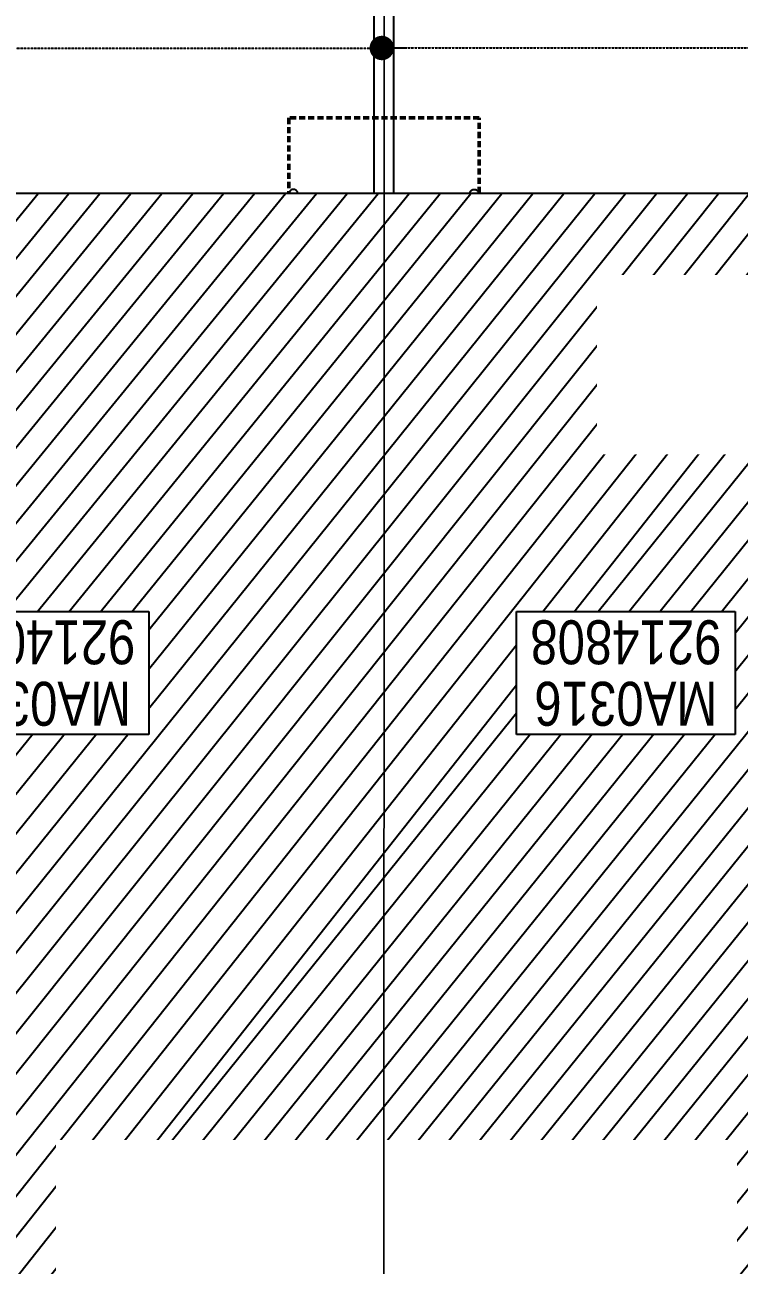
# Model space of a CAD drawing. Header units: centimetres. Extents: x -6122352 to 7132207, y -1694241 to 1947892.
# Drawn here: x 58848 to 66160, y -100933 to -88233 of the extents above; entities that cross this region are included whole.
import ezdxf
from ezdxf.xclip import XClip

# ---------------------------------------------------------------- set-up
doc = ezdxf.new("R2010")
doc.units = ezdxf.units.CM
doc.header["$MEASUREMENT"] = 0
doc.header["$XCLIPFRAME"] = 2
for name, pattern in [('DASHED2', [0.375, 0.25, -0.125]), ('XR-AR-MID-SETTING OUT FOR MASTER$0$23585-XR-AR-MID-GROUND FLOOR$0$23261-XR-AR-SI-GF$0$HIDDEN', [0.375, 0.25, -0.125]), ('XR-AR-MID-SETTING OUT FOR MASTER$0$23585-XR-AR-MID-GROUND FLOOR$0$945-4P-1-101-GROUND FLOOR PLAN$0$XR-MIDDLE-GROUND FLOOR PLAN$0$HIDDEN2', [0.1875, 0.125, -0.0625])]:
    doc.linetypes.add(name, pattern=pattern)
for name, color, linetype in [('00-MI-DIM', 7, 'Continuous'), ('@MI-REF LAYER', 7, 'Continuous'), ('B_TH_4', 7, 'Continuous'), ('XR-AR-MID-SETTING OUT FOR MASTER$0$23585-XR-AR-MID-GROUND FLOOR$0$A-Flor-Strs', 1, 'Continuous'), ('XR-AR-MID-SETTING OUT FOR MASTER$0$23585-XR-AR-MID-GROUND FLOOR$0$GS-HATCH-FLOOR TILE', 251, 'Continuous')]:
    doc.layers.add(name, color=color, linetype=linetype)
doc.layers.add('08-Compound Wall-4', color=7, linetype='Continuous', lineweight=25, true_color=0xff4405)
for name, color, linetype, lineweight in [('23585-XR-AR-DAMAC PLOT LIMITS$0$1-Mid units', 41, 'Continuous', 5), ('@ Foundations', 4, 'DASHED2', 50), ('A-ANNO-TEXT', 3, 'Continuous', 25), ('XR-AR-MID-SETTING OUT FOR MASTER$0$23585-XR-AR-MID-GROUND FLOOR$0$$A-GLAZ-WNDO', 232, 'Continuous', 9), ('XR-AR-MID-SETTING OUT FOR MASTER$0$23585-XR-AR-MID-GROUND FLOOR$0$A-DOOR-FULL', 1, 'Continuous', 9), ('XR-AR-MID-SETTING OUT FOR MASTER$0$23585-XR-AR-MID-GROUND FLOOR$0$A-EQUP-KITN-PLAN', 202, 'Continuous', 9), ('XR-AR-MID-SETTING OUT FOR MASTER$0$23585-XR-AR-MID-GROUND FLOOR$0$A-FLOR-OVHD', 9, 'XR-AR-MID-SETTING OUT FOR MASTER$0$23585-XR-AR-MID-GROUND FLOOR$0$23261-XR-AR-SI-GF$0$HIDDEN', 15), ('XR-AR-MID-SETTING OUT FOR MASTER$0$23585-XR-AR-MID-GROUND FLOOR$0$A-FLOR-PATT', 8, 'Continuous', 5), ('XR-AR-MID-SETTING OUT FOR MASTER$0$23585-XR-AR-MID-GROUND FLOOR$0$A-GLAZ-SILL', 8, 'Continuous', 5), ('XR-AR-MID-SETTING OUT FOR MASTER$0$23585-XR-AR-MID-GROUND FLOOR$0$A-GLAZ-WNDO', 232, 'Continuous', 9), ('XR-AR-MID-SETTING OUT FOR MASTER$0$23585-XR-AR-MID-GROUND FLOOR$0$A-WALL', 7, 'Continuous', 30), ('XR-AR-MID-SETTING OUT FOR MASTER$0$23585-XR-AR-MID-GROUND FLOOR$0$S-COLS', 51, 'Continuous', 40)]:
    doc.layers.add(name, color=color, linetype=linetype, lineweight=lineweight)
doc.styles.add('Xref group 33-41$0$Overall SOP Plan$0$LAC-609-NG10-1-XREF-GRID-125SC$0$GRID-DIM-NO', font='arial.ttf', dxfattribs={"width": 0.8})

# ---------------------------------------------------------------- blocks, each defined once
blk = doc.blocks.new('23585-XR-AR-DAMAC PLOT LIMITS')
at = {"layer": '23585-XR-AR-DAMAC PLOT LIMITS$0$1-Mid units', "color": 251, "true_color": 0x636466}
for points in [[(496513.9108999996, 2768869.697699999), (496496.2156999996, 2768885.911499999), (496500.2691000002, 2768890.3353), (496517.9643000001, 2768874.1215)], [(496509.8574999999, 2768865.2741), (496492.1623, 2768881.4877), (496496.2156999996, 2768885.911499999), (496513.9108999996, 2768869.697699999)]]:
    blk.add_lwpolyline(points, close=True, dxfattribs=at)
blk = doc.blocks.new('A$Cf093b529')
at = {"layer": 'A-ANNO-TEXT'}
blk.add_blockref('23585-XR-AR-DAMAC PLOT LIMITS', (-495391.9901121984, -2768603.441896566), dxfattribs=at)
blk = doc.blocks.new('XR-AR-MID-SETTING OUT FOR MASTER$0$23585-XR-AR-MID-GROUND FLOOR$0$945-4P-1-101-GROUND FLOOR PLAN$0$XR-MIDDLE-CAR PARK HATCH')
at = {"layer": 'XR-AR-MID-SETTING OUT FOR MASTER$0$23585-XR-AR-MID-GROUND FLOOR$0$A-FLOR-PATT'}
blk.add_lwpolyline([(9250.002853021142, 100.0129149327577), (9249.99679574091, 5500.000000009181), (15050.00005108526, 5502.664669244065), (15050.00005108526, 100.450321876061)], close=True, dxfattribs=at)
blk = doc.blocks.new('*U27')
for points in [[(91, -5.684341886080801e-14), (41, -5.684341886080801e-14), (41, 1021), (91, 1021)], [(0, 0), (38, -5.684341886080801e-14), (38, -50), (50, -50), (50, -249.9999019090924), (0, -249.9999019090924)], [(1100, 2.842170943040401e-14), (1062, -2.842170943040401e-14), (1062, -49.99999999999997), (1050, -49.99999999999997), (1050, -249.9999019090924), (1100, -249.9999019090924)]]:
    blk.add_lwpolyline(points, close=True)
at = {"color": 8, "linetype": 'XR-AR-MID-SETTING OUT FOR MASTER$0$23585-XR-AR-MID-GROUND FLOOR$0$945-4P-1-101-GROUND FLOOR PLAN$0$XR-MIDDLE-GROUND FLOOR PLAN$0$HIDDEN2'}
blk.add_arc((41, -5.684341886080801e-14), 1021, 1.594950045944486e-15, 90, dxfattribs=at)
at = {"layer": 'XR-AR-MID-SETTING OUT FOR MASTER$0$23585-XR-AR-MID-GROUND FLOOR$0$A-GLAZ-SILL', "linetype": 'XR-AR-MID-SETTING OUT FOR MASTER$0$23585-XR-AR-MID-GROUND FLOOR$0$945-4P-1-101-GROUND FLOOR PLAN$0$XR-MIDDLE-GROUND FLOOR PLAN$0$HIDDEN2', "ltscale": 3}
blk.add_lwpolyline([(0, 0), (1100, 0), (1100, -249.9999019090924), (0, -249.9999019090924)], close=True, dxfattribs=at)
blk = doc.blocks.new('XR-AR-MID-SETTING OUT FOR MASTER$0$23585-XR-AR-MID-GROUND FLOOR$0$945-4P-1-101-GROUND FLOOR PLAN$0$XR-MIDDLE-GROUND FLOOR PLAN$0$A$C69996ABC')
at = {"layer": 'XR-AR-MID-SETTING OUT FOR MASTER$0$23585-XR-AR-MID-GROUND FLOOR$0$A-FLOR-OVHD', "linetype": 'XR-AR-MID-SETTING OUT FOR MASTER$0$23585-XR-AR-MID-GROUND FLOOR$0$945-4P-1-101-GROUND FLOOR PLAN$0$XR-MIDDLE-GROUND FLOOR PLAN$0$HIDDEN2', "ltscale": 5}
for p, q in [((-1.567610912189821e-07, 0.8999993633871721), (0.09999984323878941, 0.8999992964713464)), ((-1.567610912189821e-07, 0.8999993633871721), (-1.567612066821766e-07, -6.366128229018386e-07)), ((-1.567612066821766e-07, -6.366128229018386e-07), (0.09999984323878763, -7.035294533608294e-07))]:
    blk.add_line(p, q, dxfattribs=at)
blk.add_lwpolyline([(0.09999984323878763, 0.8499993633871732), (0.2499998432387915, 0.4499993633871799), (0.1000013713221097, 0.04999936338717248)], dxfattribs=at)
at = {"layer": 'XR-AR-MID-SETTING OUT FOR MASTER$0$23585-XR-AR-MID-GROUND FLOOR$0$A-GLAZ-WNDO'}
for p, q in [((0.09999984323878763, 0.8499993633871732), (0.09999984323878763, 0.8999993633871703)), ((0.09999984323878941, 0.8999993633871721), (0.09999984323878763, -6.366128264545523e-07)), ((0.2499998432387809, 0.8999993633871703), (0.2499998432387809, 0.8499993633871732)), ((0.2499998432387809, 0.8499993633871732), (0.09999984323878763, 0.8499993633871732)), ((0.2499998432387809, 0.8499993633871732), (0.2499998432387809, 0.04999936338717248)), ((0.09999984323878763, -6.366128246781955e-07), (0.09999984323878763, 0.04999936338717248)), ((0.09999984323878763, 0.04999936338717248), (0.2499998432387809, 0.04999936338717248)), ((0.249999843238875, -6.366128388890502e-07), (0.249999843238875, 0.04999936338715827))]:
    blk.add_line(p, q, dxfattribs=at)
for points in [[(0.2499986387444419, 0.8999993968456259), (0.0999998435430971, 0.8999992964713464)], [(0.09999984323878763, -7.035294533608294e-07), (0.2499998432388448, -6.366128317836228e-07)]]:
    blk.add_lwpolyline(points, dxfattribs=at)
blk.add_lwpolyline([(0.2499998432387951, 0.8499993633871732), (0.2499998432387933, 0.04999936338717248), (0.1999998432387962, 0.04999936338717248), (0.1999998432387962, 0.8499993633871732)], close=True, dxfattribs=at)
blk = doc.blocks.new('XR-AR-MID-SETTING OUT FOR MASTER$0$23585-XR-AR-MID-GROUND FLOOR$0$945-4P-1-101-GROUND FLOOR PLAN$0$XR-MIDDLE-GROUND FLOOR PLAN$0$A$C70344426')
at = {"layer": 'XR-AR-MID-SETTING OUT FOR MASTER$0$23585-XR-AR-MID-GROUND FLOOR$0$A-GLAZ-SILL'}
blk.add_line((0.2499999770719823, 2.649999396845162), (0.2499999770722034, -6.03154830969288e-07), dxfattribs=at)
at = {"layer": 'XR-AR-MID-SETTING OUT FOR MASTER$0$23585-XR-AR-MID-GROUND FLOOR$0$A-GLAZ-WNDO'}
for p, q in [((-2.292779743839901e-08, 2.649999396845162), (-2.292779743839901e-08, 2.599999396845165)), ((-2.292779743839901e-08, 2.649999396845162), (0.2499999770719823, 2.649999396845162)), ((-2.292779743839901e-08, 2.599999396845165), (0.14999997707221, 2.599999396845165)), ((0.14999997707221, 2.599999396845165), (0.14999997707221, 2.649999396845162)), ((0.14999997707221, 2.599999396845165), (0.1499999770722091, -6.031548327456449e-07)), ((-2.29277832275443e-08, 1.799999396845166), (-2.29277832275443e-08, 1.749999396845167)), ((0.14999997707221, 1.799999396845166), (-2.29277832275443e-08, 1.799999396845166)), ((0.14999997707221, 1.749999396845167), (0.14999997707221, 1.799999396845166)), ((-2.29277832275443e-08, 1.749999396845167), (0.14999997707221, 1.749999396845167)), ((-2.29277832275443e-08, 0.8999993968451641), (-2.292778233936588e-08, 0.8499993968451669)), ((0.14999997707221, 0.8999993968451641), (-2.29277832275443e-08, 0.8999993968451641)), ((0.14999997707221, 0.8499993968451669), (0.14999997707221, 0.8999993968451641)), ((-2.292778233936588e-08, 0.8499993968451669), (0.14999997707221, 0.8499993968451669)), ((-2.292778233936588e-08, 0.8499993968451669), (-2.292778233936588e-08, 0.04999939684516619)), ((0.1499999770722091, 0.04999939684516619), (-2.292778233936588e-08, 0.04999939684516619)), ((-2.29278782626352e-08, -6.031548451801427e-07), (-2.29278782626352e-08, 0.04999939684515198)), ((0.1499999770722091, -6.03154830969288e-07), (0.1499999770722091, 0.04999939684516619)), ((0.2499999770722034, -6.03154830969288e-07), (-2.292778233936588e-08, -6.03154830969288e-07))]:
    blk.add_line(p, q, dxfattribs=at)
blk.add_lwpolyline([(0.04999997707220061, 1.799999396845166), (0.04999997707219972, 2.599999396845165), (-2.292779743839901e-08, 2.599999396845165), (-2.292779566204217e-08, 0.8999993968451641), (0.0499999770722015, 0.8999993968451641), (0.04999997707220061, 1.749999396845167)], dxfattribs=at)
blk.add_lwpolyline([(-2.292779566204217e-08, 0.8499993968451669), (-2.292779655022059e-08, 0.04999939684516619), (0.04999997707220061, 0.04999939684516619), (0.0499999770722015, 0.8499993968451669)], close=True, dxfattribs=at)
blk = doc.blocks.new('*U28')
for points in [[(0, 69.99999979828543), (38, 69.99999979828549), (38, 119.9999997982854), (50, 119.9999997982854), (50, 179.9999998655237), (0, 179.9999998655237)], [(1100, 69.9999997982854), (1062, 69.99999979828546), (1062, 119.9999997982854), (1050, 119.9999997982854), (1050, 179.9999998655236), (1100, 179.9999998655236)], [(91, 69.99999979828549), (41, 69.99999979828549), (41, -951.0000002017147), (91, -951.0000002017147)]]:
    blk.add_lwpolyline(points, close=True)
at = {"color": 8, "linetype": 'XR-AR-MID-SETTING OUT FOR MASTER$0$23585-XR-AR-MID-GROUND FLOOR$0$945-4P-1-101-GROUND FLOOR PLAN$0$XR-MIDDLE-GROUND FLOOR PLAN$0$HIDDEN2'}
blk.add_arc((41, 69.99999979828549), 1021, 270, 0, dxfattribs=at)
at = {"layer": 'XR-AR-MID-SETTING OUT FOR MASTER$0$23585-XR-AR-MID-GROUND FLOOR$0$A-GLAZ-SILL', "linetype": 'XR-AR-MID-SETTING OUT FOR MASTER$0$23585-XR-AR-MID-GROUND FLOOR$0$945-4P-1-101-GROUND FLOOR PLAN$0$XR-MIDDLE-GROUND FLOOR PLAN$0$HIDDEN2', "ltscale": 3}
blk.add_lwpolyline([(0, 69.99999979828543), (1100, 69.99999979828543), (1100, 179.9999998655236), (0, 179.9999998655236)], close=True, dxfattribs=at)
blk = doc.blocks.new('*U26')
at = {"color": 0, "linetype": 'ByBlock'}
blk.add_line((0, 300.373844656252), (0, 0), dxfattribs=at)
at = {"color": 0, "linetype": 'ByBlock', "const_width": 15.00000006679886}
blk.add_lwpolyline([(194.8557167125982, 187.8738441410269), (0, 300.373844656252), (-194.8557167125982, 187.8738441410269)], dxfattribs=at)
blk.add_circle((0, 0), 45.00000020605512)
blk = doc.blocks.new('XR-AR-MID-SETTING OUT FOR MASTER$0$23585-XR-AR-MID-GROUND FLOOR$0$A$C08698786')
at = {"layer": 'XR-AR-MID-SETTING OUT FOR MASTER$0$23585-XR-AR-MID-GROUND FLOOR$0$S-COLS', "color": 252, "lineweight": 30}
for points in [[(5900.000467061996, 15688.03591275215), (5900.000467061996, 14688.03591275215), (6100.000467061996, 14688.03591299057), (6100.000467061996, 15688.03591299057)], [(5900.001027584076, 11147.2902572155), (5900.001027584076, 9747.290257692337), (6100.001027584076, 9747.290257453918), (6100.001027584076, 11147.29025769234)], [(5900.001601219177, 6500), (5900.001601219177, 5499.999999523163), (6100.001601219177, 5500), (6100.001601219177, 6499.999999523163)]]:
    blk.add_lwpolyline(points, close=True, dxfattribs=at)
blk = doc.blocks.new('XR-AR-MID-SETTING OUT FOR MASTER')
at = {"layer": 'XR-AR-MID-SETTING OUT FOR MASTER$0$23585-XR-AR-MID-GROUND FLOOR$0$A-EQUP-KITN-PLAN', "color": 8}
for p, q in [((3900.071841031313, 15202.66031169891), (5500.076263219118, 15202.66031217575)), ((3900.071840971708, 14952.66031217575), (3900.071841031313, 15202.66031169891)), ((5500.0762629807, 14952.66031169891), (5500.076263219118, 15202.66031217575)), ((3500.047055631876, 14252.66031169891), (5300.028238087893, 14252.66031217575)), ((5300.027079373598, 12102.66431617737), (5300.028238087893, 14252.66031217575)), ((4404.893656820059, 11502.66881656647), (4404.895194619894, 12102.66970968246)), ((4404.895194619894, 12102.66970968246), (5300.027079373598, 12102.66431617737))]:
    blk.add_line(p, q, dxfattribs=at)
at = {"layer": 'XR-AR-MID-SETTING OUT FOR MASTER$0$23585-XR-AR-MID-GROUND FLOOR$0$A-FLOR-OVHD', "color": 8, "linetype": 'XR-AR-MID-SETTING OUT FOR MASTER$0$23585-XR-AR-MID-GROUND FLOOR$0$23261-XR-AR-SI-GF$0$HIDDEN', "ltscale": 5}
for p, q in [((5500.000221520662, 14952.65890216827), (3899.995457738638, 14952.65890169144)), ((3900.071499198675, 14852.66031217575), (5500.076263397932, 14852.66031265259)), ((5579.946963220835, 12102.66686105728), (5579.94848254323, 14852.65977716446)), ((3400.046698898077, 14152.65701627731), (3400.011432737112, 12202.66620731354)), ((3500.053779155016, 12202.66576147079), (3500.053778856993, 14152.65753126144)), ((5400.002383977175, 12002.66818761826), (5900.001078754663, 11502.66702699661)), ((5900.010024100542, 12002.66746664047), (5400.002384632826, 11502.66700839996))]:
    blk.add_line(p, q, dxfattribs=at)
blk.add_lwpolyline([(2749.981962949038, 12002.63648319244), (3249.976088136435, 12002.63648366928), (3249.976087421179, 11502.65313434601), (2749.981963723898, 11502.65313434601)], close=True, dxfattribs=at)
for points in [[(2749.981962949038, 12002.63648319244), (3249.976087421179, 11502.65313434601)], [(2749.981963723898, 11502.65313434601), (3249.976088136435, 12002.63648366928)]]:
    blk.add_lwpolyline(points, dxfattribs=at)
at = {"layer": 'XR-AR-MID-SETTING OUT FOR MASTER$0$23585-XR-AR-MID-GROUND FLOOR$0$A-Flor-Strs', "color": 8}
for p, q in [((5900.008223325014, 5802.664086818695), (4249.995741575956, 5802.666512012482)), ((5900.008222848177, 5502.664668560028), (4249.999916404486, 5502.666511535645))]:
    blk.add_line(p, q, dxfattribs=at)
at = {"layer": 'XR-AR-MID-SETTING OUT FOR MASTER$0$23585-XR-AR-MID-GROUND FLOOR$0$A-WALL', "color": 8}
for points in [[(5899.999999791384, 19472.65428161621), (6099.999999731779, 19472.65428209305), (6100.001724034548, 5500.167464256287), (5900.001724511385, 5500.167624473572), (5900.00086197257, 14852.65960931778), (5500.076263397932, 14852.66031265259), (5500.0762629807, 14952.66031169891), (5900.000431150198, 14952.65961027145)], [(3900.046799689531, 14852.65960979462), (3900.046799749136, 14952.65960931778), (3400.047055512667, 14952.661257267), (3400.046698898077, 14152.65701627731), (3500.047055453062, 14152.6577372551), (3500.047055572271, 14852.65960979462)], [(3400.011432737112, 12202.66620731354), (3500.05377843976, 12202.66548633575), (3500.054259866476, 11502.6662735939), (4400.00315502286, 11502.6662735939), (4400.003322631121, 11252.66687631607), (3650.009347468615, 11252.66637420654), (3650.00999417901, 11027.59896087646), (3399.999906569719, 11027.60113668442)], [(4249.99788531661, 5499.997992992401), (3049.999798089266, 5499.998546600342), (3049.999915927649, 5749.998607635498), (4000.1953599751, 5749.998309612274), (4000.194991916418, 8849.999089241028), (3300.031373769045, 8849.999089241028), (3300.03137382865, 8950.028236865997), (3399.980282574892, 8950.188519954681), (3400.07691988349, 9927.598960876465), (3649.996516317129, 9927.59895992279), (3650.010299950838, 9100.016639709473), (4249.999546438456, 9099.986570835114)]]:
    blk.add_lwpolyline(points, close=True, dxfattribs=at)
for points in [[(3500.047055572271, 14852.65960979462), (3400.047011226416, 14852.65965414047)], [(5700.000849276781, 12002.66818761826), (5900.010024160147, 12002.66818761826), (5900.010264188051, 12102.67056417465), (5300.001914769411, 12102.66581106186), (5300.002845078707, 11502.66761207581), (5300.003155499697, 11502.66747426987), (5300.003322392702, 11252.66747808456), (5900.008223563433, 11252.66787910461), (5900.008823722601, 11502.66700792313), (5400.002380043268, 11502.66700792313), (5400.002380281687, 12002.66818714142), (5700.000849276781, 12002.66818761826)]]:
    blk.add_lwpolyline(points, dxfattribs=at)
at = {"layer": '08-Compound Wall-4', "ltscale": 100}
blk.add_blockref('XR-AR-MID-SETTING OUT FOR MASTER$0$23585-XR-AR-MID-GROUND FLOOR$0$945-4P-1-101-GROUND FLOOR PLAN$0$XR-MIDDLE-CAR PARK HATCH', (-9150.000085264444, 0.1875896453857422), dxfattribs=at)
at = {"layer": 'XR-AR-MID-SETTING OUT FOR MASTER$0$23585-XR-AR-MID-GROUND FLOOR$0$$A-GLAZ-WNDO', "color": 8}
for name, p, xscale, yscale, zscale, rotation in [('XR-AR-MID-SETTING OUT FOR MASTER$0$23585-XR-AR-MID-GROUND FLOOR$0$945-4P-1-101-GROUND FLOOR PLAN$0$XR-MIDDLE-GROUND FLOOR PLAN$0$A$C69996ABC', (5300.002552062273, 11252.66763496399), 1000.000000000049, 1000.000000000049, 1000.000000000049, 90), ('XR-AR-MID-SETTING OUT FOR MASTER$0$23585-XR-AR-MID-GROUND FLOOR$0$945-4P-1-101-GROUND FLOOR PLAN$0$XR-MIDDLE-GROUND FLOOR PLAN$0$A$C70344426', (400.0005185902119, 5499.999113082886), -1000.000000000001, 1000.000000000001, 1000.000000000001, 270)]:
    blk.add_blockref(name, p, dxfattribs=dict(at, xscale=xscale, yscale=yscale, zscale=zscale, rotation=rotation))
at = {"layer": 'XR-AR-MID-SETTING OUT FOR MASTER$0$23585-XR-AR-MID-GROUND FLOOR$0$A-DOOR-FULL', "color": 8, "rotation": 90}
blk.add_blockref('*U27', (3399.986430436373, 9927.598960399628), dxfattribs=at)
at = {"layer": 'XR-AR-MID-SETTING OUT FOR MASTER$0$23585-XR-AR-MID-GROUND FLOOR$0$A-DOOR-FULL', "color": 8, "xscale": -0.909090909090913, "yscale": 0.909090909090913, "zscale": 0.909090909090913}
blk.add_blockref('*U28', (3300.031373530626, 8786.391873836517), dxfattribs=at)
at = {"layer": 'XR-AR-MID-SETTING OUT FOR MASTER$0$23585-XR-AR-MID-GROUND FLOOR$0$A-Flor-Strs', "color": 8}
blk.add_blockref('*U26', (5075.001124709845, 5502.291454792023), dxfattribs=at)
at = {"layer": 'XR-AR-MID-SETTING OUT FOR MASTER$0$23585-XR-AR-MID-GROUND FLOOR$0$GS-HATCH-FLOOR TILE', "color": 8}
blk.add_blockref('XR-AR-MID-SETTING OUT FOR MASTER$0$23585-XR-AR-MID-GROUND FLOOR$0$A$C08698786', (-1.490116119384766e-07, 0), dxfattribs=at)
blk = doc.blocks.new('MID UNIT')
at = {"xscale": 0.001, "yscale": 0.001, "zscale": 0.001}
blk.add_blockref('XR-AR-MID-SETTING OUT FOR MASTER', (0, 0), dxfattribs=at)
blk = doc.blocks.new('TH_4')
at = {"xscale": -1}
blk.add_blockref('MID UNIT', (495826.3053798475, 2769130.514097063), dxfattribs=at)
blk.add_blockref('MID UNIT', (495814.3053798428, 2769130.514097063))
blk = doc.blocks.new('A$C780da55d')
at = {"layer": 'B_TH_4', "xscale": 1.000039159572381, "yscale": 1.000039159572381, "zscale": 1.000039159572381}
blk.add_blockref('TH_4', (-495814.0704651335, -2769239.302089663), dxfattribs=at)
blk = doc.blocks.new('A$C4abd1289')
at = {"layer": '08-Compound Wall-4', "ltscale": 100}
for points in [[(0, 0), (200.0021820068359, 4.76837158203125e-07), (199.8981691896915, -4950.000262379646), (-0.1040131151676178, -4950.000261902809)], [(5999.999999701977, 4.76837158203125e-07), (6200.002182662487, -4.76837158203125e-07), (6199.898169249296, -4950.000262379646), (5999.895986706018, -4950.000261902809)]]:
    blk.add_lwpolyline(points, close=True, dxfattribs=at)
blk = doc.blocks.new('23585-XR-AR-MALDIVE-2$0$TH_4')
blk.add_blockref('A$C780da55d', (495794.655359471, 2769130.864096801))
at = {"layer": '@ Foundations', "linetype": 'DASHED2', "ltscale": 0.25}
for points in [[(495819.3304024774, 2769144.432815211), (495821.2804024774, 2769144.432815211), (495821.2804024774, 2769146.982815211), (495819.3304024774, 2769146.982815211)], [(495819.1304024773, 2769139.687015211), (495821.4804024774, 2769139.687015211), (495821.4804024774, 2769142.637015211), (495819.1304024773, 2769142.637015211)], [(495819.3304024774, 2769135.239815211), (495821.2804024774, 2769135.239815211), (495821.2804024774, 2769137.789815211), (495819.3304024774, 2769137.789815211)]]:
    blk.add_lwpolyline(points, close=True, dxfattribs=at)
at = {"color": 10, "xscale": 0.001000007223668515, "yscale": 0.001000007223668515, "zscale": 0.001000007223668515}
blk.add_blockref('A$C4abd1289', (495814.2064463163, 2769136.014128294), dxfattribs=at)
blk = doc.blocks.new('_Dot')
at = {"color": 0, "linetype": 'ByBlock', "lineweight": -2}
blk.add_line((-0.5, 0), (-1, 0), dxfattribs=at)
at = {"color": 0, "linetype": 'ByBlock', "const_width": 0.5}
blk.add_lwpolyline([(-0.25, 0, 1), (0.25, 0, 1)], format="xyb", close=True, dxfattribs=at)
blk = doc.blocks.new('M3 REF WITH TABLES')
at = {"color": 10}
blk.add_lwpolyline([(34.66325089067686, 29.68410262046382), (45.18633932532975, 20.03993892343715), (49.40796777181095, 24.6489977510646), (49.18618639430497, 24.85195393767208), (65.26248423440848, 42.40361756272614), (65.48408372345148, 42.20046279439703), (69.7056917072623, 46.80954036535695), (59.18240357114701, 56.45298300962895), (34.66325089067686, 29.68410262046382)], close=True, dxfattribs=at)

msp = doc.modelspace()

# ---------------------------------------------------------------- block references
at = {"layer": '@MI-REF LAYER'}
ref = msp.add_blockref('23585-XR-AR-MALDIVE-2$0$TH_4', (495862223.3068303, 2769049743.418423), dxfattribs=dict(at, xscale=1000, yscale=1000, zscale=1000, rotation=180.0004263457452))
XClip(ref).set_block_clipping_path([(495835.392424888, 2769130.5103818076), (495835.3967513023, 2769154.450356969), (495832.30707694823, 2769154.410980098), (495826.3067906522, 2769154.412067512), (495820.30693135364, 2769154.4132776167), (495814.3069288675, 2769154.4143526326), (495808.30692413123, 2769154.41542765), (495805.1570141213, 2769154.416030391), (495802.30692738434, 2769154.4565039617), (495796.01202966133, 2769154.457572191), (495793.2170129507, 2769154.458168634), (495793.2122923648, 2769130.5183110787)])

# ---------------------------------------------------------------- next in the draw order: linework, layer by layer
at = {"layer": '@MI-REF LAYER', "linetype": 'DASHED2', "extrusion": (1.120011718020233e-13, -6.92406500517423e-09, 1), "elevation": 20.83171216809642}
msp.add_lwpolyline([(56501.652224406, -88474.86470349132), (67006.4129985745, -88466.45549748694), (67512.4651374182, -89203.01876984318)], dxfattribs=at)
at = {"layer": '@MI-REF LAYER', "color": 10}
msp.add_lwpolyline([(50376.01441383638, -89960.2429721274), (50371.9690600913, -104234.1796139122), (56622.21465642641, -104234.1331034167), (56622.07777362812, -103933.5034735499), (80423.51151656458, -103933.3263631371), (80423.37910748941, -104233.9559955868), (86673.62470415092, -104233.8817356158), (86677.00345622863, -89960.28485840559), (50376.01441383638, -89960.2429721274)], close=True, dxfattribs=at)

# ---------------------------------------------------------------- next in the draw order: block references
at = {"layer": '@MI-REF LAYER', "extrusion": (1.120011718007528e-13, -6.924065005174228e-09, 1), "xscale": 250, "yscale": 250, "zscale": 250, "rotation": 180.0458018283658}
msp.add_blockref('_Dot', (62501.65701827707, -88470.05656706492, 20.83171724373557), dxfattribs=at)

# ---------------------------------------------------------------- next in the draw order: wipeouts: each hides what was drawn before it
msp.add_wipeout([(86673.346810938, -89960.3903957616), (50372.357776579345, -89959.83809378305), (50371.96905993459, -104234.17396235577), (56622.21465632465, -104234.13310354992), (56622.07777360872, -103933.5034735787), (80423.51151700671, -103933.32071120305), (80423.37910778308, -104233.95034378907), (86673.62470397336, -104233.88173577873)]).dxf.layer = '@MI-REF LAYER'

# ---------------------------------------------------------------- next in the draw order: hatches: boundary and pattern name
at = {"layer": '@MI-REF LAYER'}
h = msp.add_hatch(dxfattribs=at)
h.set_pattern_fill('ANSI31', color=256, scale=1999.999998458916, angle=6.732677568681441)
h.set_pattern_definition([(51.73267756868143, (-2377169058.081353, -1504501451.09876), (-196.2824303927789, 154.8328370300893), [])])
h.paths.add_polyline_path([(80423.51151656458, -103933.3263631371), (80423.37910748941, -104233.9559955868), (86673.62470418087, -104233.909488238), (86673.34681084957, -89960.39604730048), (50372.35776849663, -89960.3541610652), (50371.96905997334, -104234.1796137834), (56622.21465630847, -104234.1331032879), (56622.07777362812, -103933.5034735499)])

# ---------------------------------------------------------------- next in the draw order: texts
at = {"layer": '00-MI-DIM', "color": 7, "char_height": 450.0000000000002, "width": 2056.8768805703, "attachment_point": 1, "rotation": 179.9988252722633, "line_spacing_factor": 0.8394388776454546, "style": 'Xref group 33-41$0$Overall SOP Plan$0$LAC-609-NG10-1-XREF-GRID-125SC$0$GRID-DIM-NO', "bg_fill": 19, "box_fill_scale": 1.2, "bg_fill_color": 256, "bg_fill_transparency": 0}
for s, insert in [('\\pxqc;MA0315 9214034', (60028.14825623509, -95409.70181637409, -157.461039985285)), ('\\pxqc;MA0316 9214808', (66028.1530896936, -95409.6387410347, -157.461039985285))]:
    msp.add_mtext(s, dxfattribs=dict(at, insert=insert))

# ---------------------------------------------------------------- next in the draw order: wipeouts: each hides what was drawn before it
at = {"color": 10}
for points in [[(64705.94759007145, -90794.19383561349), (69205.94752361525, -90794.96893133844), (69205.63124775689, -92631.18040981561), (64705.631314168284, -92630.40531404174), (64705.94758902, -90794.19383603687)], [(59167.13434266172, -99651.05374971329), (59166.49704624793, -103351.0536949275), (66135.9839575415, -103352.2541350515), (66136.6212542931, -99652.25419020615), (59167.13434281187, -99651.05374987722)]]:
    msp.add_wipeout(points, dxfattribs=at).dxf.layer = '@MI-REF LAYER'

# ---------------------------------------------------------------- next in the draw order: block references
at = {"layer": '@MI-REF LAYER', "xscale": 1000, "yscale": 1000, "zscale": 1000}
for name, p, rotation in [('A$Cf093b529', (-891608.7329339073, 539022.7201118186), 312.4882903633292), ('M3 REF WITH TABLES', (5073.57098191743, -84448.84299303715), 312.4882889992022)]:
    msp.add_blockref(name, p, dxfattribs=dict(at, rotation=rotation))

doc.saveas('drawing.dxf')
